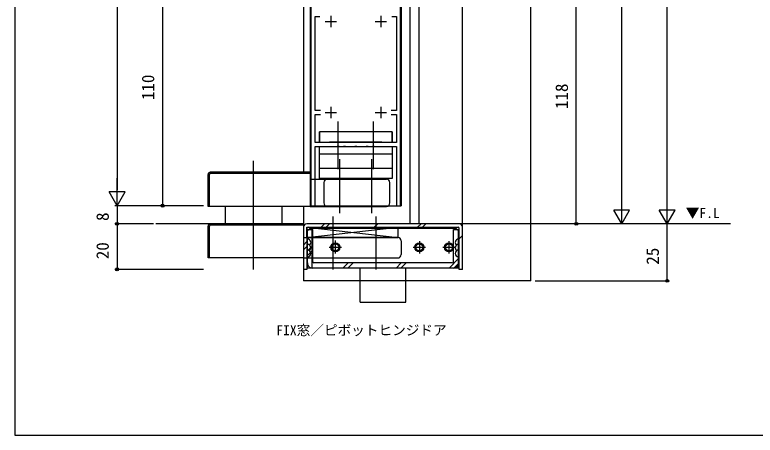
# Model space of a CAD drawing. Units: millimetres, scale not verified. Extents: x -437 to 438, y -344 to 341.
# Drawn here: x -436.7 to -111, y -343.6 to -158.7 of the extents above; entities that cross this region are included whole.
import ezdxf
from ezdxf.enums import TextEntityAlignment as Align

# ---------------------------------------------------------------- set-up
doc = ezdxf.new("R2010")
doc.units = ezdxf.units.MM
doc.header["$LTSCALE"] = 2
for name, color, linetype in [('0-1_USER1', 3, 'Continuous'), ('0-2_YKK_11', 7, 'Continuous'), ('0-3_YKK_12', 2, 'Continuous'), ('0-4_YKK_13', 4, 'Continuous'), ('0-6_YKK_D', 6, 'Continuous'), ('0-7_YKK_ZWAK', 7, 'Continuous')]:
    doc.layers.add(name, color=color, linetype=linetype)
doc.styles.add('ＭＳ ゴシック', font='')
doc.styles.get('ＭＳ ゴシック').set_extended_font_data('MS Gothic')

msp = doc.modelspace()

# ---------------------------------------------------------------- linework, layer by layer
at = {"layer": '0-2_YKK_11'}
for p, q in [((-297.7, -159.154), (-297.7, -164.154)), ((-275.7, -159.154), (-275.7, -164.154)), ((-300.2, -161.654), (-295.2, -161.654)), ((-278.2, -161.654), (-273.2, -161.654)), ((-300.2, -201.654), (-295.2, -201.654)), ((-297.7, -199.154), (-297.7, -204.154)), ((-278.2, -201.654), (-273.2, -201.654)), ((-275.7, -199.154), (-275.7, -204.154))]:
    msp.add_line(p, q, dxfattribs=at)
for points in [[(-306.4, -132.654), (-306.4, -242.654), (-304.6, -242.654), (-304.6, -216.654), (-294.908, -216.654), (-294.725, -216.534), (-294.175, -216.534), (-293.992, -216.654), (-292.158, -216.654), (-291.975, -216.534), (-291.425, -216.534), (-291.242, -216.654), (-287.158, -216.654), (-286.975, -216.534), (-286.425, -216.534), (-286.242, -216.654), (-282.158, -216.654), (-281.975, -216.534), (-281.425, -216.534), (-281.242, -216.654), (-279.408, -216.654), (-279.225, -216.534), (-278.675, -216.534), (-278.492, -216.654), (-268.8, -216.654), (-268.8, -242.654), (-267, -242.654), (-267, -132.654)], [(-302.271, -200.754), (-304.6, -200.754), (-304.6, -159.454), (-302.502, -159.454)], [(-270.898, -159.454), (-268.8, -159.454), (-268.8, -200.754), (-271.129, -200.754)], [(-271.129, -202.554), (-268.8, -202.554), (-268.8, -214.854), (-275, -214.854), (-275.2, -214.654), (-298.2, -214.654), (-298.4, -214.854), (-304.6, -214.854), (-304.6, -202.554), (-302.271, -202.554)]]:
    msp.add_lwpolyline(points, dxfattribs=at)
at = {"layer": '0-3_YKK_12'}
for p, q in [((-209.7, -250.654), (-209.7, 246.4)), ((-239.7, -250.654), (-239.7, 40.669)), ((-306.7, 34.669), (-306.7, -242.654)), ((-266.7, 34.669), (-266.7, -242.654)), ((-258.8, -250.654), (-258.8, 25.968)), ((-309.7, 21.669), (-309.7, -227.954)), ((-309.7, -242.954), (-309.7, -252.654)), ((-306.7, -242.654), (-266.7, -242.654)), ((-344.2, -250.654), (-374.7, -250.654)), ((-121.775, -250.654), (-255.847, -250.654)), ((-239.7, -252.154), (-239.7, -250.654)), ((-209.7, -275.654), (-209.7, -250.654)), ((-309.7, -252.654), (-309.7, -275.654)), ((-209.7, -275.654), (-309.7, -275.654))]:
    msp.add_line(p, q, dxfattribs=at)
msp.add_lwpolyline([(-262.7, -250.654), (-262.7, 25.669), (-258.8, 25.669)], dxfattribs=at)
at = {"layer": '0-4_YKK_13'}
for p, q in [((-294.45, -226.654), (-294.45, -205.654)), ((-278.95, -226.654), (-278.95, -205.654)), ((-302.7, -214.854), (-302.7, -210.154)), ((-270.7, -210.154), (-270.7, -214.854)), ((-302.7, -216.654), (-270.7, -216.654)), ((-302.7, -219.854), (-270.7, -219.854)), ((-331.7, -270.654), (-331.7, -222.954)), ((-293.7, -232.786), (-293.7, -222.123)), ((-293.7, -245.954), (-293.7, -222.854)), ((-279.7, -232.786), (-279.7, -222.123)), ((-279.7, -245.954), (-279.7, -222.854)), ((-306.7, -227.954), (-350.7, -227.954)), ((-306.7, -227.954), (-306.7, -242.954)), ((-302.7, -226.154), (-270.7, -226.154)), ((-351.7, -242.954), (-351.7, -228.954)), ((-351.1, -242.954), (-351.1, -228.954)), ((-306.7, -228.554), (-350.7, -228.554)), ((-306.7, -230.954), (-273.233, -230.954)), ((-300.7, -232.454), (-300.7, -241.454)), ((-271.733, -241.454), (-271.733, -232.454)), ((-306.7, -242.954), (-351.7, -242.954)), ((-344.2, -242.954), (-344.2, -250.654)), ((-319.2, -242.954), (-319.2, -250.654)), ((-306.7, -242.954), (-273.233, -242.954)), ((-296.7, -270.654), (-296.7, -247.354)), ((-277.7, -270.654), (-277.7, -247.354)), ((-309.7, -250.654), (-350.7, -250.654)), ((-309.7, -250.654), (-309.7, -265.654)), ((-241.2, -250.654), (-308.2, -250.654)), ((-301.895, -252.154), (-300.395, -250.654)), ((-299.774, -252.154), (-298.274, -250.654)), ((-278.56, -252.154), (-277.06, -250.654)), ((-259.469, -252.154), (-257.969, -250.654)), ((-257.347, -252.154), (-255.847, -250.654)), ((-351.7, -265.654), (-351.7, -251.654)), ((-351.1, -265.654), (-351.1, -251.654)), ((-309.7, -251.254), (-350.7, -251.254)), ((-309.7, -252.154), (-309.7, -270.654)), ((-308.2, -252.154), (-268.2, -256.654)), ((-308.2, -256.654), (-268.2, -252.154)), ((-308.2, -252.654), (-308.2, -270.654)), ((-307.95, -267.854), (-307.95, -253.154)), ((-307.95, -253.154), (-305.65, -253.154)), ((-306.9, -252.654), (-307.9, -253.654)), ((-307.7, -252.154), (-241.7, -252.154)), ((-242.5, -252.654), (-306.9, -252.654)), ((-305.9, -270.154), (-305.9, -252.654)), ((-305.65, -267.354), (-305.65, -253.154)), ((-243.75, -267.354), (-243.75, -253.154)), ((-242.5, -252.654), (-241.5, -253.654)), ((-241.5, -270.154), (-241.5, -253.654)), ((-241.45, -253.154), (-241.45, -267.854)), ((-241.2, -270.654), (-241.2, -252.654)), ((-239.7, -270.654), (-239.7, -252.154)), ((-309.7, -256.654), (-268.2, -256.654)), ((-307.95, -265.251), (-307.95, -257.264)), ((-241.45, -265.251), (-241.45, -257.264)), ((-241.2, -257.22), (-239.7, -255.72)), ((-309.7, -259.959), (-308.2, -258.459)), ((-309.7, -262.081), (-308.2, -260.581)), ((-307.95, -262.45), (-305.65, -260.15)), ((-295.7, -258.004), (-295.7, -263.504)), ((-295.7, -258.204), (-295.7, -263.704)), ((-266.7, -258.154), (-266.7, -264.154)), ((-258.7, -258.204), (-258.7, -263.704)), ((-245.7, -258.204), (-245.7, -263.704)), ((-307.95, -264.573), (-305.65, -262.273)), ((-298.45, -260.954), (-292.95, -260.954)), ((-261.45, -260.954), (-255.95, -260.954)), ((-248.45, -260.954), (-242.95, -260.954)), ((-309.7, -265.654), (-351.7, -265.654)), ((-309.7, -265.654), (-268.2, -265.654)), ((-245.65, -270.154), (-241.45, -265.954)), ((-281.2, -270.154), (-305.65, -270.154)), ((-244.25, -267.854), (-305.15, -267.854)), ((-292.319, -270.154), (-290.019, -267.854)), ((-290.196, -270.154), (-287.896, -267.854)), ((-284.7, -285.154), (-284.7, -270.154)), ((-243.75, -270.154), (-281.2, -270.154)), ((-268.985, -270.154), (-266.685, -267.854)), ((-266.862, -270.154), (-264.562, -267.854)), ((-264.7, -285.154), (-264.7, -270.154)), ((-243.515, -270.142), (-241.462, -268.089)), ((-308.2, -270.654), (-309.7, -270.654)), ((-239.7, -270.654), (-241.2, -270.654)), ((-284.7, -285.154), (-264.7, -285.154))]:
    msp.add_line(p, q, dxfattribs=at)
for points in [[(-302.7, -214.654), (-270.7, -214.654), (-270.7, -210.154), (-302.7, -210.154)], [(-268.2, -252.154), (-268.2, -256.654), (-308.2, -256.654), (-308.2, -252.154)]]:
    msp.add_lwpolyline(points, close=True, dxfattribs=at)
for points in [[(-270.7, -216.654), (-270.7, -230.654), (-302.7, -230.654), (-302.7, -216.654)], [(-241.5, -270.154), (-307.9, -270.154), (-307.9, -253.654)], [(-243.75, -253.154), (-242, -253.154), (-241.45, -253.154)]]:
    msp.add_lwpolyline(points, dxfattribs=at)
for centre, radius in [((-295.7, -260.954), 2), ((-295.7, -260.954), 1.5), ((-258.7, -260.954), 2), ((-258.7, -260.954), 1.5), ((-245.7, -260.954), 2), ((-245.7, -260.954), 1.5)]:
    msp.add_circle(centre, radius, dxfattribs=at)
for centre, radius, start, end in [((-350.7, -228.954), 1, 90.00002, 180), ((-350.7, -228.954), 0.4, 90.00002, 180), ((-299.2, -232.454), 1.5, 90.00002, 180), ((-273.233, -232.454), 1.5, 359.99998, 90.00002), ((-299.2, -241.454), 1.5, 180, 269.99998), ((-273.233, -241.454), 1.5, 269.99998, 0.00002), ((-350.7, -251.654), 1, 90.00002, 180), ((-308.2, -252.154), 1.5, 90, 180), ((-241.2, -252.154), 1.5, 360, 90), ((-350.7, -251.654), 0.4, 90.00002, 180), ((-307.7, -252.654), 0.5, 90, 180), ((-241.7, -252.654), 0.5, 360, 90), ((-308.093, -258.858), 1.6, 83.08039, 90.00044), ((-308.093, -258.858), 1.6, 311.40683, 83.08039), ((-268.2, -258.154), 1.5, 359.99998, 90.00002), ((-241.307, -258.858), 1.6, 96.91944, 228.59317), ((-241.307, -258.858), 1.6, 89.99956, 96.91944), ((-308.093, -261.258), 1.6, 83.07686, 90.00044), ((-308.093, -261.258), 1.6, 311.40963, 83.07686), ((-241.307, -261.258), 1.6, 96.92296, 228.59037), ((-241.307, -261.258), 1.6, 89.99956, 96.92296), ((-308.093, -263.658), 1.6, 83.0773, 90), ((-308.093, -263.658), 1.6, 276.9227, 83.0773), ((-241.307, -263.658), 1.6, 96.92252, 263.07748), ((-241.307, -263.658), 1.6, 90, 96.92252), ((-308.093, -263.658), 1.6, 266.16003, 276.9227), ((-268.2, -264.154), 1.5, 269.99998, 0.00002), ((-241.307, -263.658), 1.6, 263.07748, 273.84013), ((-305.65, -267.854), 2.3, 180, 191.96829), ((-305.65, -267.854), 2.3, 191.96829, 270), ((-305.15, -267.354), 0.5, 180, 270), ((-244.25, -267.354), 0.5, 270, 360), ((-243.75, -267.854), 2.3, 270, 348.03228), ((-243.75, -267.854), 2.3, 348.03228, 360)]:
    msp.add_arc(centre, radius, start, end, dxfattribs=at)
at = {"layer": '0-6_YKK_D'}
for p, q in [((-149.7, -243.654), (-149.7, 199.4)), ((-169.7, -243.654), (-169.7, 53.669)), ((-391.7, 27.669), (-391.7, -235.654)), ((-371.7, -132.654), (-371.7, -242.654)), ((-189.7, -250.654), (-189.7, -132.654)), ((-391.7, -242.654), (-391.7, -230.53)), ((-391.7, -242.654), (-395.2, -236.592)), ((-388.2, -236.592), (-395.2, -236.592)), ((-391.7, -242.654), (-388.2, -236.592)), ((-169.7, -250.654), (-169.7, -238.53)), ((-149.7, -250.654), (-149.7, -238.53)), ((-353.7, -242.654), (-392.7, -242.654)), ((-353.7, -242.654), (-392.7, -242.654)), ((-391.7, -242.654), (-391.7, -250.654)), ((-353.7, -242.654), (-372.7, -242.654)), ((-169.7, -250.654), (-173.2, -244.592)), ((-166.2, -244.592), (-173.2, -244.592)), ((-169.7, -250.654), (-166.2, -244.592)), ((-149.7, -250.654), (-153.2, -244.592)), ((-146.2, -244.592), (-153.2, -244.592)), ((-149.7, -250.654), (-146.2, -244.592)), ((-375.7, -250.654), (-392.7, -250.654)), ((-375.7, -250.654), (-392.7, -250.654)), ((-391.7, -250.654), (-391.7, -270.654)), ((-149.7, -275.654), (-149.7, -250.654)), ((-353.7, -270.654), (-392.7, -270.654)), ((-207.7, -275.654), (-148.7, -275.654))]:
    msp.add_line(p, q, dxfattribs=at)
for centre in [(-371.7, -242.654), (-391.7, -250.654), (-391.7, -250.654), (-189.7, -250.654), (-391.7, -270.654), (-149.7, -275.654)]:
    msp.add_circle(centre, 0.637, dxfattribs=at)
at = {"layer": '0-7_YKK_ZWAK'}
msp.add_line((-436.7, 306.4), (-436.7, -343.6), dxfattribs=at)
msp.add_lwpolyline([(-436.7, -343.6), (438.3, -343.6), (438.3, 306.4)], dxfattribs=at)

# ---------------------------------------------------------------- texts
at = {"layer": '0-1_USER1', "style": 'ＭＳ ゴシック'}
for s, p in [('▼F.L', (-141.518, -249.395)), ('FIX窓／ピボットヒンジドア', (-321.677, -300.941))]:
    msp.add_text(s, height=4.399, dxfattribs=at).set_placement(p, align=Align.BOTTOM_LEFT)
at = {"layer": '0-6_YKK_D', "style": 'ＭＳ ゴシック'}
for s, p in [('110', (-373.7, -196.219)), ('118', (-191.7, -200.156)), ('8', (-393.7, -249.381)), ('20', (-393.7, -266.194)), ('25', (-151.7, -268.609))]:
    msp.add_text(s, height=5.499, rotation=90, dxfattribs=at).set_placement(p, align=Align.BOTTOM_LEFT)

doc.saveas('drawing.dxf')
